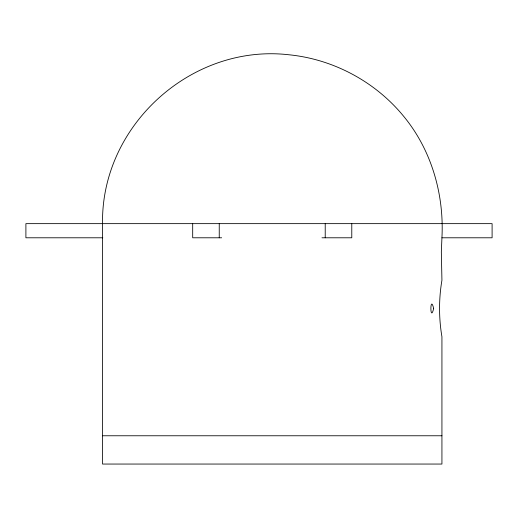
<?xml version="1.0" encoding="UTF-8"?>
<svg xmlns="http://www.w3.org/2000/svg" width="518" height="518" viewBox="0 0 518 518"><rect width="100%" height="100%" fill="white"/><g stroke="black" fill="none" stroke-linecap="round" stroke-linejoin="round"><path stroke-width="0.78" d="M192.69 223.646L192.69 237.788L221.672 237.788M219.244 237.788L219.244 223.646M441.932 237.807L441.342 251.929L441.932 280.212C438.772 298.892 438.772 318.091 441.932 336.771L441.932 464.05L102.538 464.05L102.538 223.646C100.952 125.583 191.427 43.577 288.869 54.766C333.165 59.143 375.161 81.591 403.412 115.993C431.442 149.767 444.23 194.244 441.932 237.788L492.1 237.788L492.1 223.646L25.9 223.646L25.9 237.788L102.791 237.788M321.982 237.788L351.78 237.788L351.78 223.646M102.538 435.767L441.932 435.767M325.22 223.646L325.22 237.788M433.663 308.495C429.972 323.795 429.972 293.194 433.663 308.495"/></g></svg>
